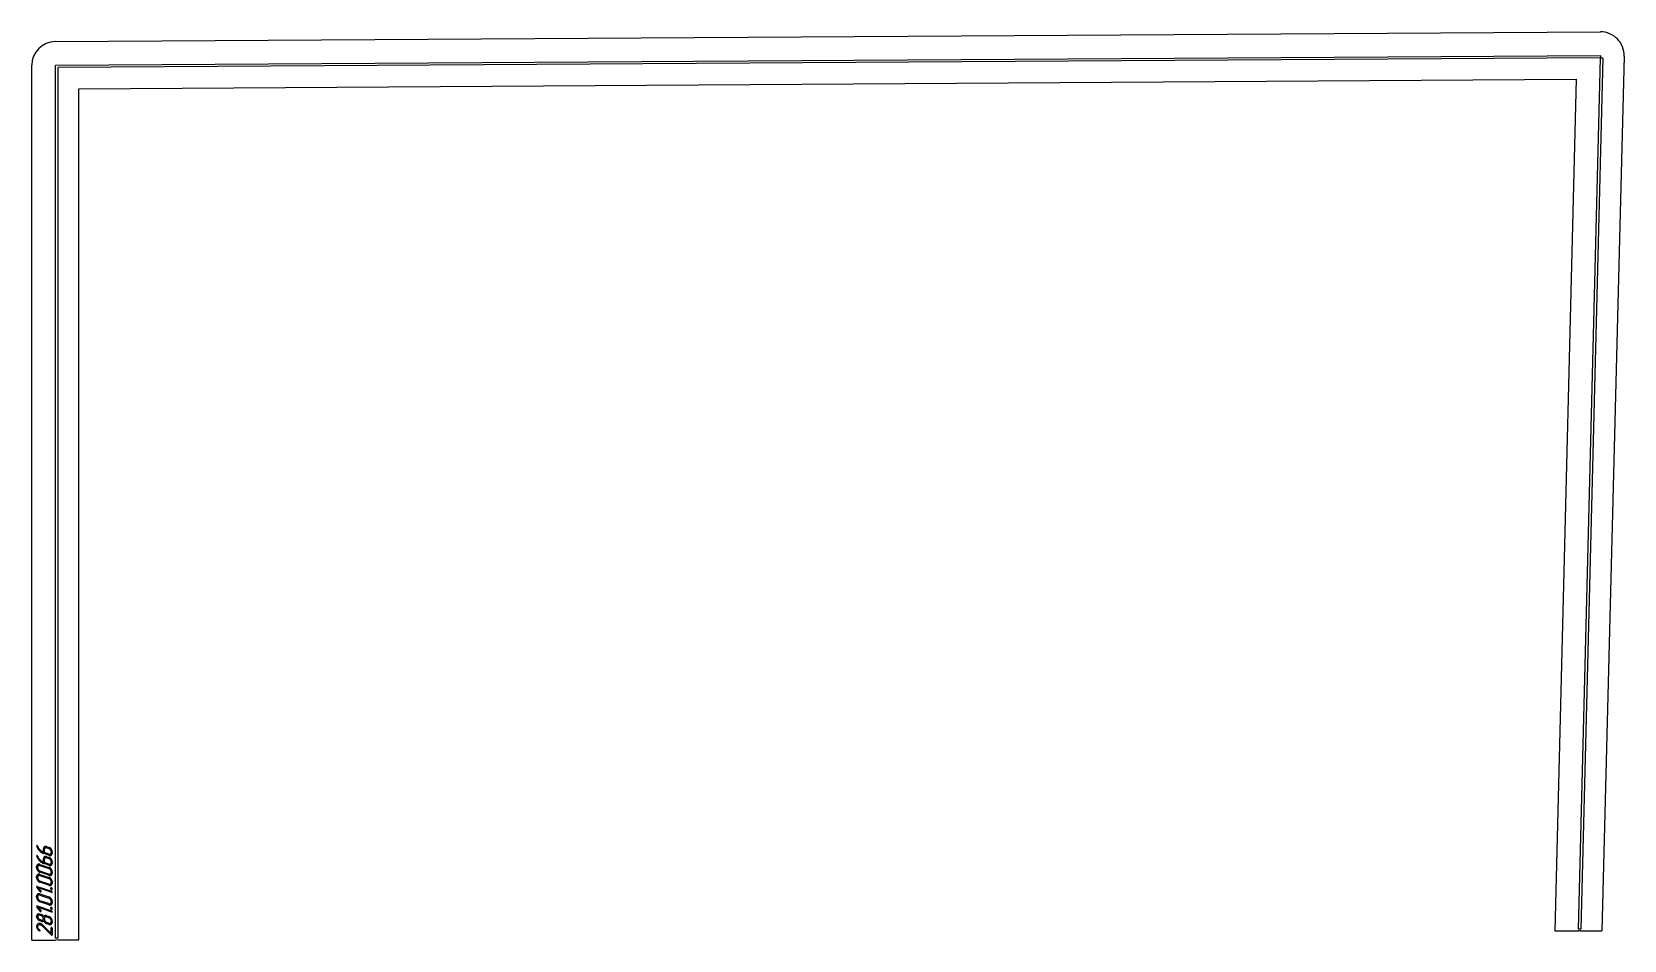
# Model space of a CAD drawing. Header units: millimetres. Extents: x 60 to 2085, y 61 to 1216.
import ezdxf

# ---------------------------------------------------------------- set-up
doc = ezdxf.new("R2010")
doc.units = ezdxf.units.MM
doc.linetypes.add('K5LT_BASIC', pattern=[0])
doc.layers.add('Engraving', color=7, linetype='Continuous')

msp = doc.modelspace()

# ---------------------------------------------------------------- linework, layer by layer
at = {"color": 143, "linetype": 'K5LT_BASIC', "lineweight": 25, "true_color": 0x33acca}
for p, q in [((89.7, 1203.1), (2055, 1215.5)), ((2085.2, 1184.7), (2056.9, 73.1)), ((59.9, 61.2), (59.9, 1173.1)), ((119.9, 1143.3), (2024.4, 1155.3)), ((2024.4, 1155.3), (1996.9, 72.8)), ((119.9, 61.5), (119.9, 1143.3)), ((59.9, 61.2), (89.9, 61.3)), ((92.9, 61.4), (89.9, 61.3)), ((92.9, 61.4), (119.9, 61.5)), ((1996.9, 72.8), (2026.9, 73)), ((2029.9, 73), (2026.9, 73)), ((2029.9, 73), (2056.9, 73.1))]:
    msp.add_line(p, q, dxfattribs=at)
for centre, start, end in [((2055.2, 1185.5), 358.5426, 90.3626), ((89.9, 1173.1), 90.3626, 180)]:
    msp.add_arc(centre, 30, start, end, dxfattribs=at)
at = {"layer": 'Engraving', "color": 143, "linetype": 'K5LT_BASIC', "lineweight": 25, "true_color": 0x33acca}
for p, q in [((89.9, 1173.1), (2055.2, 1185.5)), ((2055.2, 1182.5), (92.9, 1170.1)), ((2027, 74.9), (2055.1, 1182.2)), ((2058.1, 1182.1), (2030, 75)), ((2058.1, 1182.1), (2055.1, 1182.2)), ((2055.2, 1185.5), (2055.2, 1182.5)), ((89.9, 63.8), (89.9, 1173.1)), ((92.9, 1170.1), (92.9, 63.8)), ((66.1, 180.4), (66, 180.8)), ((66.1, 167.7), (66, 168.1)), ((67.4, 180.5), (67.5, 180.2)), ((67.4, 167.8), (67.5, 167.5)), ((67.5, 180.2), (67.7, 179.8)), ((67.5, 167.5), (67.7, 167.1)), ((67.7, 179.8), (68, 179.1)), ((67.7, 167.1), (68, 166.4)), ((74.6, 172.8), (74.6, 177.1)), ((74.6, 160.1), (74.6, 164.4)), ((81.7, 169), (75.4, 171.2)), ((76, 172.4), (76, 176.6)), ((81.7, 170.4), (76, 172.4)), ((76, 159.7), (76, 163.9)), ((78.8, 179.9), (81.7, 179)), ((78.8, 178.5), (81.7, 177.5)), ((78.8, 167.2), (81.7, 166.3)), ((78.8, 165.8), (81.7, 164.8)), ((84.5, 173.7), (84.5, 172.3)), ((85.9, 173.2), (85.9, 171.8)), ((66, 153.2), (66, 154.6)), ((66, 140.5), (66, 141.9)), ((67.5, 152.7), (67.5, 154.1)), ((70.3, 157.4), (81.7, 153.6)), ((70.3, 156), (81.7, 152.1)), ((81.7, 145), (70.3, 148.9)), ((81.7, 143.6), (70.3, 147.5)), ((70.3, 144.7), (81.7, 140.9)), ((70.3, 143.3), (81.7, 139.4)), ((81.7, 156.3), (75.4, 158.5)), ((81.7, 157.7), (76, 159.7)), ((84.5, 161), (84.5, 159.6)), ((84.5, 148.3), (84.5, 146.9)), ((85.9, 160.5), (85.9, 159.1)), ((85.9, 147.8), (85.9, 146.4)), ((70.5, 122.8), (66.3, 128.5)), ((66.8, 129.5), (85.2, 123.2)), ((67.5, 140), (67.5, 141.4)), ((85.2, 121.8), (68.5, 127.5)), ((68.5, 127.5), (71.5, 123.4)), ((81.7, 132.3), (70.3, 136.2)), ((81.7, 130.9), (70.3, 134.8)), ((84.5, 135.6), (84.5, 134.2)), ((85.9, 135.1), (85.9, 133.7)), ((66, 115.6), (66, 117)), ((70.5, 97.9), (66.3, 103.6)), ((66.8, 104.6), (85.2, 98.3)), ((67.5, 115.1), (67.5, 116.6)), ((68.5, 102.6), (71.5, 98.5)), ((85.2, 96.9), (68.5, 102.6)), ((70.3, 119.9), (81.7, 116)), ((70.3, 118.4), (81.7, 114.6)), ((81.7, 107.5), (70.3, 111.3)), ((81.7, 106), (70.3, 109.9)), ((84.5, 110.8), (84.5, 109.3)), ((85.9, 110.3), (85.9, 108.9)), ((66, 91), (66, 91.4)), ((66.1, 90.5), (66, 91)), ((66.3, 89.7), (66.1, 90.5)), ((68.6, 94.5), (69.4, 94.5)), ((69.4, 94.5), (69.9, 94.4)), ((69.9, 94.4), (70.3, 94.3)), ((70.3, 94.3), (71.7, 93.8)), ((70.3, 92.8), (71.8, 92.4)), ((71.8, 86.7), (70.3, 87.2)), ((71.7, 85.3), (70.3, 85.7)), ((76, 87.4), (76, 88.8)), ((78.8, 92.1), (81.7, 91.1)), ((78.8, 90.7), (81.7, 89.7)), ((81.7, 82.6), (78.8, 83.6)), ((81.7, 81.2), (78.8, 82.1)), ((84.5, 85.9), (84.5, 84.5)), ((85.9, 85.4), (85.9, 84)), ((69.7, 72.8), (69.4, 72.9)), ((72.5, 79.8), (72, 80.2)), ((73, 79.3), (72.5, 79.8)), ((84.8, 67.5), (73, 79.3)), ((73.8, 80.2), (84.5, 69.6)), ((84.5, 69.6), (84.5, 76.7)), ((85.9, 76.2), (85.9, 67.7)), ((92.9, 63.8), (89.9, 63.8)), ((2030, 75), (2027, 74.9))]:
    msp.add_line(p, q, dxfattribs=at)
for points in [[(66.3, 181.2), (66, 181), (66, 180.8)], [(66.3, 168.5), (66, 168.3), (66, 168.1)], [(66.1, 180.4), (67.3, 177.1), (69.9, 174.5)], [(66.1, 167.7), (67.3, 164.4), (69.9, 161.8)], [(66.8, 181.2), (66.5, 181.3), (66.3, 181.2)], [(66.8, 168.5), (66.5, 168.6), (66.3, 168.5)], [(67.1, 181), (67, 181.1), (66.8, 181.2)], [(67.1, 168.3), (67, 168.4), (66.8, 168.5)], [(67.4, 180.5), (67.3, 180.8), (67.1, 181)], [(67.4, 167.8), (67.3, 168.1), (67.1, 168.3)], [(68.7, 177.8), (68.3, 178.5), (68, 179.1)], [(68.7, 165.1), (68.3, 165.8), (68, 166.4)], [(70.7, 175.5), (69.4, 176.7), (68.7, 177.8)], [(70.7, 162.8), (69.4, 164), (68.7, 165.1)], [(69.9, 174.5), (72.4, 172.2), (75.4, 171.2)], [(72.6, 173.9), (71.5, 174.6), (70.7, 175.5)], [(72.6, 161.2), (71.5, 161.9), (70.7, 162.8)], [(74.6, 172.8), (73.7, 173.2), (72.6, 173.9)], [(75.8, 179.7), (74.6, 178.9), (74.6, 177.1)], [(75.8, 167), (74.6, 166.2), (74.6, 164.4)], [(78.8, 179.9), (77.1, 180.5), (75.8, 179.7)], [(78.8, 167.2), (77.1, 167.8), (75.8, 167)], [(76.8, 178.4), (76, 177.8), (76, 176.6)], [(76.8, 165.7), (76, 165.1), (76, 163.9)], [(78.8, 178.5), (77.7, 178.9), (76.8, 178.4)], [(78.8, 165.8), (77.7, 166.2), (76.8, 165.7)], [(84.7, 176.7), (83.5, 178.4), (81.7, 179)], [(83.7, 176), (82.9, 177.1), (81.7, 177.5)], [(81.7, 170.4), (82.8, 170), (83.7, 170.6)], [(81.7, 169), (83.5, 168.4), (84.7, 169.3)], [(84.7, 164), (83.5, 165.7), (81.7, 166.3)], [(83.7, 163.3), (82.9, 164.4), (81.7, 164.8)], [(84.5, 173.7), (84.5, 174.9), (83.7, 176)], [(83.7, 170.6), (84.5, 171.2), (84.5, 172.3)], [(84.5, 161), (84.5, 162.2), (83.7, 163.3)], [(85.9, 173.2), (85.9, 175), (84.7, 176.7)], [(84.7, 169.3), (85.9, 170.2), (85.9, 171.8)], [(85.9, 160.5), (85.9, 162.3), (84.7, 164)], [(67.3, 157.2), (66, 156.4), (66, 154.6)], [(66, 153.2), (66, 151.4), (67.3, 149.7)], [(67.3, 144.5), (66, 143.7), (66, 141.9)], [(70.3, 157.4), (68.5, 158), (67.3, 157.2)], [(67.3, 149.7), (68.6, 148.1), (70.3, 147.5)], [(70.3, 144.7), (68.5, 145.3), (67.3, 144.5)], [(68.3, 155.9), (67.5, 155.3), (67.5, 154.1)], [(67.5, 152.7), (67.5, 151.5), (68.3, 150.4)], [(68.3, 143.2), (67.5, 142.6), (67.5, 141.4)], [(70.3, 156), (69.1, 156.4), (68.3, 155.9)], [(68.3, 150.4), (69.1, 149.3), (70.3, 148.9)], [(70.3, 143.3), (69.1, 143.7), (68.3, 143.2)], [(69.9, 161.8), (72.4, 159.5), (75.4, 158.5)], [(74.6, 160.1), (73.7, 160.5), (72.6, 161.2)], [(81.7, 157.7), (82.8, 157.3), (83.7, 157.9)], [(81.7, 156.3), (83.5, 155.7), (84.7, 156.6)], [(84.7, 151.3), (83.4, 153), (81.7, 153.6)], [(83.7, 150.6), (82.9, 151.7), (81.7, 152.1)], [(81.7, 145), (82.8, 144.6), (83.7, 145.2)], [(81.7, 143.6), (83.5, 143), (84.7, 143.9)], [(83.7, 157.9), (84.5, 158.5), (84.5, 159.6)], [(84.5, 148.3), (84.5, 149.5), (83.7, 150.6)], [(83.7, 145.2), (84.5, 145.8), (84.5, 146.9)], [(84.7, 156.6), (85.9, 157.5), (85.9, 159.1)], [(85.9, 147.8), (85.9, 149.6), (84.7, 151.3)], [(84.7, 143.9), (85.9, 144.8), (85.9, 146.4)], [(66, 140.5), (66, 138.7), (67.3, 137)], [(66.3, 129.4), (66.1, 129.3), (66.1, 129)], [(66.1, 129), (66.1, 128.7), (66.3, 128.5)], [(66.8, 129.5), (66.4, 129.6), (66.3, 129.4)], [(67.3, 137), (68.6, 135.4), (70.3, 134.8)], [(67.5, 140), (67.5, 138.8), (68.3, 137.7)], [(68.3, 137.7), (69.1, 136.6), (70.3, 136.2)], [(70.5, 122.8), (70.9, 122.4), (71, 122.4)], [(71, 122.4), (71.3, 122.3), (71.5, 122.4)], [(71.7, 122.9), (71.7, 123.1), (71.5, 123.4)], [(71.5, 122.4), (71.7, 122.6), (71.7, 122.9)], [(84.7, 138.6), (83.4, 140.3), (81.7, 140.9)], [(83.7, 137.9), (82.9, 139), (81.7, 139.4)], [(81.7, 132.3), (82.8, 131.9), (83.7, 132.5)], [(81.7, 130.9), (83.5, 130.3), (84.7, 131.2)], [(84.5, 135.6), (84.5, 136.8), (83.7, 137.9)], [(83.7, 132.5), (84.5, 133.1), (84.5, 134.2)], [(84.2, 127.4), (83.8, 127.2), (83.8, 126.8)], [(83.8, 126.8), (83.8, 126.3), (84.2, 125.9)], [(84.9, 127.5), (84.5, 127.7), (84.2, 127.4)], [(84.2, 125.9), (84.6, 125.5), (84.9, 125.4)], [(85.9, 135.1), (85.9, 136.9), (84.7, 138.6)], [(84.7, 131.2), (85.9, 132.1), (85.9, 133.7)], [(85.6, 127), (85.3, 127.4), (84.9, 127.5)], [(84.9, 125.4), (85.3, 125.3), (85.6, 125.4)], [(85.8, 122.8), (85.6, 123.1), (85.2, 123.2)], [(85.2, 121.8), (85.6, 121.7), (85.8, 121.8)], [(85.9, 126.1), (85.9, 126.6), (85.6, 127)], [(85.6, 125.4), (85.9, 125.6), (85.9, 126.1)], [(85.9, 122.3), (85.9, 122.6), (85.8, 122.8)], [(85.8, 121.8), (85.9, 122.1), (85.9, 122.3)], [(67.3, 119.6), (66, 118.8), (66, 117)], [(66, 115.6), (66, 113.8), (67.3, 112.2)], [(66.3, 104.6), (66.1, 104.4), (66.1, 104.1)], [(66.1, 104.1), (66.1, 103.9), (66.3, 103.6)], [(66.8, 104.6), (66.4, 104.7), (66.3, 104.6)], [(70.3, 119.9), (68.5, 120.5), (67.3, 119.6)], [(67.3, 112.2), (68.6, 110.5), (70.3, 109.9)], [(68.3, 118.3), (67.5, 117.7), (67.5, 116.6)], [(67.5, 115.1), (67.5, 114), (68.3, 112.8)], [(70.3, 118.4), (69.1, 118.8), (68.3, 118.3)], [(68.3, 112.8), (69.1, 111.7), (70.3, 111.3)], [(84.7, 113.7), (83.4, 115.4), (81.7, 116)], [(83.7, 113), (82.9, 114.2), (81.7, 114.6)], [(81.7, 107.5), (82.8, 107.1), (83.7, 107.6)], [(81.7, 106), (83.5, 105.4), (84.7, 106.3)], [(84.5, 110.8), (84.5, 111.9), (83.7, 113)], [(83.7, 107.6), (84.5, 108.2), (84.5, 109.3)], [(84.2, 102.6), (83.8, 102.4), (83.8, 102)], [(83.8, 102), (83.8, 101.4), (84.2, 101)], [(84.9, 102.7), (84.5, 102.8), (84.2, 102.6)], [(85.9, 110.3), (85.9, 112.1), (84.7, 113.7)], [(84.7, 106.3), (85.9, 107.2), (85.9, 108.9)], [(85.6, 102.1), (85.3, 102.5), (84.9, 102.7)], [(85.9, 101.2), (85.9, 101.8), (85.6, 102.1)], [(67.3, 94.1), (66, 93.2), (66, 91.4)], [(67.4, 81.7), (66, 80.6), (66, 78.5)], [(66.3, 89.7), (66.6, 88.8), (67.3, 88)], [(68.6, 94.5), (67.9, 94.5), (67.3, 94.1)], [(67.3, 88), (68.6, 86.3), (70.3, 85.7)], [(70.9, 82.2), (68.9, 82.9), (67.4, 81.7)], [(68.3, 92.7), (67.5, 92.2), (67.5, 91)], [(67.5, 91), (67.5, 89.8), (68.3, 88.7)], [(70.3, 92.8), (69.1, 93.3), (68.3, 92.7)], [(68.3, 88.7), (69.1, 87.6), (70.3, 87.2)], [(70.5, 97.9), (70.9, 97.5), (71, 97.5)], [(72.3, 81.5), (71.6, 81.9), (70.9, 82.2)], [(71, 97.5), (71.3, 97.4), (71.5, 97.5)], [(71.7, 98), (71.7, 98.3), (71.5, 98.5)], [(71.5, 97.5), (71.7, 97.7), (71.7, 98)], [(73.6, 92.8), (72.8, 93.4), (71.7, 93.8)], [(71.7, 85.3), (72.8, 84.9), (73.6, 85)], [(73.8, 90.8), (73, 91.9), (71.8, 92.4)], [(71.8, 86.7), (72.9, 86.3), (73.8, 86.8)], [(73.8, 80.2), (73, 81.1), (72.3, 81.5)], [(75.1, 91.1), (74.4, 92.1), (73.6, 92.8)], [(73.6, 85), (74.5, 85.2), (75.1, 85.7)], [(74.6, 88.5), (74.6, 89.7), (73.8, 90.8)], [(73.8, 86.8), (74.6, 87.4), (74.6, 88.5)], [(76.6, 92.2), (75.5, 91.9), (75.1, 91.1)], [(75.1, 85.7), (75.8, 84.4), (76.8, 83.4)], [(76.8, 90.5), (76, 90), (76, 88.8)], [(76, 87.4), (76, 86.2), (76.8, 85.1)], [(78.8, 92.1), (77.6, 92.5), (76.6, 92.2)], [(78.8, 90.7), (77.7, 91.1), (76.8, 90.5)], [(76.8, 85.1), (77.7, 84), (78.8, 83.6)], [(76.8, 83.4), (77.7, 82.5), (78.8, 82.1)], [(84.7, 88.8), (83.5, 90.5), (81.7, 91.1)], [(83.7, 88.2), (82.9, 89.3), (81.7, 89.7)], [(81.7, 82.6), (82.8, 82.2), (83.7, 82.8)], [(81.7, 81.2), (83.5, 80.6), (84.7, 81.5)], [(84.5, 85.9), (84.5, 87.1), (83.7, 88.2)], [(83.7, 82.8), (84.5, 83.3), (84.5, 84.5)], [(84.2, 101), (84.6, 100.6), (84.9, 100.5)], [(85.9, 85.4), (85.9, 87.2), (84.7, 88.8)], [(84.7, 81.5), (85.9, 82.3), (85.9, 84)], [(84.9, 100.5), (85.3, 100.4), (85.6, 100.6)], [(85.8, 98), (85.6, 98.2), (85.2, 98.3)], [(85.2, 96.9), (85.6, 96.8), (85.8, 97)], [(85.6, 100.6), (85.9, 100.7), (85.9, 101.2)], [(85.9, 97.4), (85.9, 97.7), (85.8, 98)], [(85.8, 97), (85.9, 97.3), (85.9, 97.4)], [(66, 78.5), (66, 77.1), (66.8, 75.7)], [(66.8, 75.7), (67.7, 74.1), (69.4, 72.9)], [(67.5, 78.1), (67.5, 78.8), (67.8, 79.4)], [(68, 76.1), (67.5, 77.1), (67.5, 78.1)], [(67.8, 79.4), (68, 80), (68.5, 80.4)], [(69.9, 74.1), (68.6, 75.1), (68, 76.1)], [(68.5, 80.4), (69.5, 81.2), (70.9, 80.7)], [(69.7, 72.8), (70, 72.7), (70.2, 72.8)], [(70.2, 73.7), (70.1, 73.9), (69.9, 74.1)], [(70.4, 73.3), (70.3, 73.5), (70.2, 73.7)], [(70.2, 72.8), (70.4, 73), (70.4, 73.3)], [(70.9, 80.7), (71.5, 80.5), (72, 80.2)], [(84.7, 77.1), (84.5, 77), (84.5, 76.7)], [(85.2, 77.2), (85, 77.3), (84.7, 77.1)], [(84.8, 67.5), (85, 67.4), (85.2, 67.3)], [(85.7, 76.8), (85.5, 77.1), (85.2, 77.2)], [(85.2, 67.3), (85.5, 67.2), (85.7, 67.3)], [(85.9, 76.2), (85.9, 76.6), (85.7, 76.8)], [(85.7, 67.3), (85.9, 67.5), (85.9, 67.7)]]:
    msp.add_open_spline(points, degree=2, dxfattribs=at)

doc.saveas('drawing.dxf')
